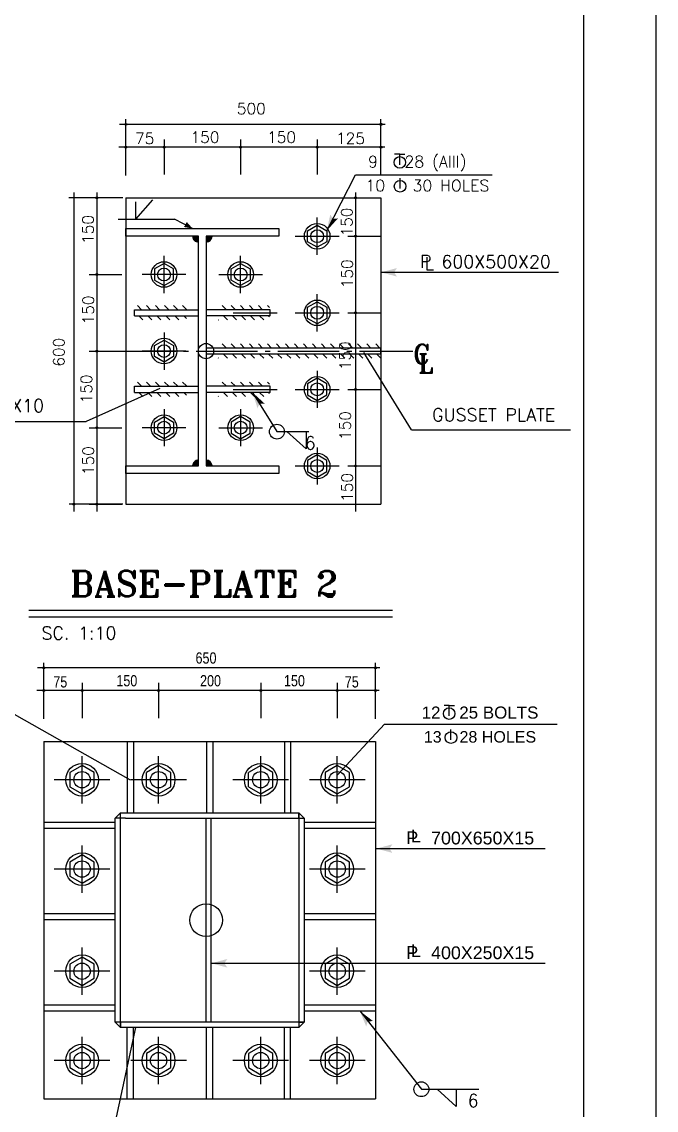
# Model space of a CAD drawing. Header units: inches. Extents: x 1387 to 2676, y -3554 to -2136.
# Drawn here: x 2567.29 to 2579.72, y -2249.72 to -2228.4 of the extents above; entities that cross this region are included whole.
import ezdxf
from ezdxf.enums import TextEntityAlignment as Align

# ---------------------------------------------------------------- set-up
doc = ezdxf.new("R2010")
doc.units = ezdxf.units.IN
doc.header["$MEASUREMENT"] = 0
doc.linetypes.add('ACAD_ISO04W100', pattern=[30, 24, -3, 0, -3])
doc.linetypes.add('HIDDEN', pattern=[0.375, 0.25, -0.125])
for name, color, linetype in [('1', 1, 'Continuous'), ('1R', 1, 'Continuous'), ('2Y', 2, 'Continuous'), ('3', 3, 'HIDDEN'), ('3G', 3, 'Continuous'), ('4C', 4, 'Continuous'), ('6M', 6, 'Continuous'), ('DIM', 8, 'Continuous'), ('lateral brace', 5, 'Continuous'), ('Layer1', 1, 'ACAD_ISO04W100'), ('Layer4', 118, 'Continuous')]:
    doc.layers.add(name, color=color, linetype=linetype)
doc.styles.add('ROMANS', font='ROMANS')
doc.styles.add('ROMANT', font='romant')
doc.styles.get("Standard").update_dxf_attribs({"font": 'arial.ttf'})

msp = doc.modelspace()

# ---------------------------------------------------------------- hatches: boundary and pattern name
for points in [[(2570.74954611, -2232.60082907), (2570.63478382, -2232.60082907, 0.4144144444), (2570.74954611, -2232.7156701)], [(2570.89954611, -2232.60082907), (2571.01430841, -2232.60082907, -0.4144144444), (2570.89954611, -2232.7156701)], [(2570.74954611, -2237.1012241), (2570.63478382, -2237.1012241, -0.4144144444), (2570.74954611, -2236.98638308)], [(2570.89954611, -2237.1012241), (2571.01430841, -2237.1012241, 0.4144144444), (2570.89954611, -2236.98638308)]]:
    msp.add_hatch(color=1).paths.add_polyline_path(points)
at = {"layer": '1R'}
h = msp.add_hatch(color=256, dxfattribs=at)
h.paths.add_polyline_path([(2570.52007023, -2232.32284532), (2570.49275992, -2232.37133115), (2570.63389792, -2232.45082907)])
h.paths.add_polyline_path([(2570.49275992, -2232.37133115), (2570.46544961, -2232.41981698), (2570.63389792, -2232.45082907)])
h = msp.add_hatch(dxfattribs=at)
h.set_pattern_fill('ANSI31', color=256, angle=90, style=0)
h.set_pattern_definition([(135, (1962.56836, -2708.14086), (-0.088388348, -0.088388348), [])])
h.paths.add_polyline_path([(2569.7871402, -2234.24082907), (2569.83225196, -2234.16082907), (2569.51180884, -2234.16082907), (2569.51180884, -2234.24082907)])
h.paths.add_polyline_path([(2570.51180884, -2234.04082907), (2570.51180884, -2233.96082907), (2569.51180884, -2233.96082907), (2569.51180884, -2234.04082907)])
h.paths.add_polyline_path([(2569.83225196, -2234.16082907), (2569.7871402, -2234.24082907), (2570.51180884, -2234.24082907), (2570.51180884, -2234.16082907)])
h = msp.add_hatch(dxfattribs=at)
h.set_pattern_fill('ANSI31', color=256, angle=90, style=0)
h.set_pattern_definition([(135, (1962.63836, -2708.14086), (-0.088388348, -0.088388348), [])])
h.paths.add_polyline_path([(2571.86195203, -2234.24082907), (2571.81684026, -2234.16082907), (2572.13728339, -2234.16082907), (2572.13728339, -2234.24082907)])
h.paths.add_polyline_path([(2571.13728339, -2234.04082907), (2571.13728339, -2233.96082907), (2572.13728339, -2233.96082907), (2572.13728339, -2234.04082907)])
h.paths.add_polyline_path([(2571.81684026, -2234.16082907), (2571.86195203, -2234.24082907), (2571.13728339, -2234.24082907), (2571.13728339, -2234.16082907)])
h = msp.add_hatch(dxfattribs=at)
h.set_pattern_fill('ANSI31', color=256, angle=90, style=0)
h.set_pattern_definition([(135, (1962.63836, -2708.89086), (-0.088388348, -0.088388348), [])])
h.paths.add_polyline_path([(2571.86195203, -2234.99082907), (2571.81684026, -2234.91082907), (2574.32454611, -2234.91082907), (2574.32454611, -2234.99082907)])
h.paths.add_polyline_path([(2571.13728339, -2234.79082907), (2571.13728339, -2234.71082907), (2574.32454611, -2234.71082907), (2574.32454611, -2234.79082907)])
h.paths.add_polyline_path([(2571.81684026, -2234.91082907), (2571.86195203, -2234.99082907), (2571.13728339, -2234.99082907), (2571.13728339, -2234.91082907)])
h = msp.add_hatch(dxfattribs=at)
h.set_pattern_fill('ANSI31', color=256, angle=90, style=0)
h.set_pattern_definition([(135, (1962.56836, -2709.64086), (-0.088388348, -0.088388348), [])])
h.paths.add_polyline_path([(2569.7871402, -2235.74082907), (2569.83225196, -2235.66082907), (2569.51180884, -2235.66082907), (2569.51180884, -2235.74082907)])
h.paths.add_polyline_path([(2570.51180884, -2235.54082907), (2570.51180884, -2235.46082907), (2569.51180884, -2235.46082907), (2569.51180884, -2235.54082907)])
h.paths.add_polyline_path([(2569.83225196, -2235.66082907), (2569.7871402, -2235.74082907), (2570.51180884, -2235.74082907), (2570.51180884, -2235.66082907)])
h = msp.add_hatch(dxfattribs=at)
h.set_pattern_fill('ANSI31', color=256, angle=90, style=0)
h.set_pattern_definition([(135, (1962.63836, -2709.64086), (-0.088388348, -0.088388348), [])])
h.paths.add_polyline_path([(2571.86195203, -2235.74082907), (2571.81684026, -2235.66082907), (2572.13728339, -2235.66082907), (2572.13728339, -2235.74082907)])
h.paths.add_polyline_path([(2571.13728339, -2235.54082907), (2571.13728339, -2235.46082907), (2572.13728339, -2235.46082907), (2572.13728339, -2235.54082907)])
h.paths.add_polyline_path([(2571.81684026, -2235.66082907), (2571.86195203, -2235.74082907), (2571.13728339, -2235.74082907), (2571.13728339, -2235.66082907)])

# ---------------------------------------------------------------- linework, layer by layer
at = {"color": 1}
for p, q in [((2569.21806803, -2243.89605012), (2569.11806803, -2243.99605012)), ((2572.71806803, -2243.89605012), (2572.81806803, -2243.99605012)), ((2569.11806803, -2247.99605012), (2569.21806803, -2248.09605012)), ((2572.81806803, -2247.99605012), (2572.71806803, -2248.09605012))]:
    msp.add_line(p, q, dxfattribs=at)
msp.add_circle((2570.89639322, -2234.85082907), 0.14925992)
at = {"layer": '1'}
msp.add_lwpolyline([(2497.03259526, -2265.77835866), (2578.30094543, -2265.77835866), (2578.30094543, -2209.14536203), (2497.03259526, -2209.14536203)], close=True, dxfattribs=at)
at = {"layer": '1R'}
for p, q in [((2569.32454611, -2231.41082743), (2569.32454611, -2230.31031965)), ((2574.32454611, -2231.41082743), (2574.32454611, -2230.31031965)), ((2574.40607703, -2230.40948853), (2569.20340397, -2230.40948853)), ((2570.07454611, -2230.70585236), (2570.07454611, -2231.39345853)), ((2571.57454611, -2230.70585236), (2571.57454611, -2231.39345853)), ((2573.07454611, -2230.70585236), (2573.07454611, -2231.39345853)), ((2574.39739839, -2230.85529643), (2569.18604669, -2230.85529643)), ((2573.26255385, -2232.49228275), (2573.82310281, -2231.39917278)), ((2573.82310281, -2231.39917278), (2576.50428912, -2231.39917278)), ((2568.30939096, -2231.74474884), (2568.30939096, -2237.9943724)), ((2568.75519886, -2231.74474884), (2568.75519886, -2237.9943724)), ((2573.82549182, -2231.74474884), (2573.82549182, -2237.9943724)), ((2569.26414403, -2231.85082907), (2568.21022208, -2231.85082907)), ((2573.07454611, -2232.96464976), (2573.07454611, -2232.23700839)), ((2569.17234796, -2232.26410644), (2570.27865754, -2232.26410644)), ((2570.63389792, -2232.45082907), (2570.27865754, -2232.26410644)), ((2572.64616249, -2232.60082907), (2573.50292974, -2232.60082907)), ((2573.67604775, -2232.60082907), (2574.31706809, -2232.60082907)), ((2570.07454611, -2233.71464976), (2570.07454611, -2232.98700839)), ((2571.57454611, -2233.71464976), (2571.57454611, -2232.98700839)), ((2568.60575479, -2233.35082907), (2569.24677513, -2233.35082907)), ((2570.50292974, -2233.35082907), (2569.64616249, -2233.35082907)), ((2571.14616249, -2233.35082907), (2572.00292974, -2233.35082907)), ((2574.32454611, -2233.30794043), (2577.80295274, -2233.30794043)), ((2573.07454611, -2234.46464976), (2573.07454611, -2233.73700839)), ((2571.43116249, -2234.10082907), (2572.28792974, -2234.10082907)), ((2572.64616249, -2234.10082907), (2573.50292974, -2234.10082907)), ((2573.67604775, -2234.10082907), (2574.31706809, -2234.10082907)), ((2570.07454611, -2234.48700839), (2570.07454611, -2235.21464976)), ((2568.60575479, -2234.85082907), (2569.24677513, -2234.85082907)), ((2570.50292974, -2234.85082907), (2569.64616249, -2234.85082907)), ((2574.91930839, -2236.39073828, 0.00000016), (2573.99129404, -2234.87611417, 0.00000016)), ((2573.07454611, -2235.23700839), (2573.07454611, -2235.96464976)), ((2569.99373491, -2235.58485966), (2568.54771487, -2236.23036457)), ((2571.43116249, -2235.60082907), (2572.28792974, -2235.60082907)), ((2572.64616249, -2235.60082907), (2573.50292974, -2235.60082907)), ((2573.67604775, -2235.60082907), (2574.31706809, -2235.60082907)), ((2571.80720135, -2235.66082907), (2572.28537911, -2236.42765338)), ((2570.07454611, -2235.98700839), (2570.07454611, -2236.71464976)), ((2571.57454611, -2235.98700839), (2571.57454611, -2236.71464976)), ((2563.84117251, -2236.23036457), (2568.54771487, -2236.23036457)), ((2568.60575479, -2236.35082907), (2569.24677513, -2236.35082907)), ((2570.50292974, -2236.35082907), (2569.64616249, -2236.35082907)), ((2571.14616249, -2236.35082907), (2572.00292974, -2236.35082907)), ((2572.28537911, -2236.42765338), (2572.90909191, -2236.42765338)), ((2574.91930839, -2236.39073828, 0.00000016), (2578.03650507, -2236.39073828, 0.00000016)), ((2573.07454611, -2236.73700839), (2573.07454611, -2237.46464976)), ((2572.64616249, -2237.10082907), (2573.50292974, -2237.10082907)), ((2573.67604775, -2237.10082907), (2574.31706809, -2237.10082907)), ((2569.26939854, -2237.85082907), (2568.21547659, -2237.85082907)), ((2568.60575479, -2237.85082907), (2569.24677513, -2237.85082907)), ((2567.71806803, -2242.05604848), (2567.71806803, -2240.9555407)), ((2574.21806803, -2242.05604848), (2574.21806803, -2240.9555407)), ((2574.29959895, -2241.05470958), (2567.59692589, -2241.05470958)), ((2568.46806803, -2241.35107341), (2568.46806803, -2242.03867958)), ((2569.96806803, -2241.35107341), (2569.96806803, -2242.03867958)), ((2571.96806803, -2241.35107341), (2571.96806803, -2242.03867958)), ((2573.46806803, -2241.35107341), (2573.46806803, -2242.03867958)), ((2574.29092031, -2241.50051748), (2567.57956861, -2241.50051748)), ((2569.41827017, -2243.25335386), (2567.14422083, -2241.97102414)), ((2573.4740524, -2243.14973907), (2574.39359104, -2242.15861671)), ((2574.39359104, -2242.15861671), (2577.77527293, -2242.15861671)), ((2568.46806803, -2243.71048295), (2568.46806803, -2242.7816173)), ((2569.96806803, -2243.71048295), (2569.96806803, -2242.7816173)), ((2571.96806803, -2243.71048295), (2571.96806803, -2242.7816173)), ((2573.46806803, -2243.71048295), (2573.46806803, -2242.7816173)), ((2569.01491824, -2243.24605012), (2567.92121782, -2243.24605012)), ((2570.51491824, -2243.24605012), (2569.42121782, -2243.24605012)), ((2572.51491824, -2243.24605012), (2571.42121782, -2243.24605012)), ((2574.01491824, -2243.24605012), (2572.92121782, -2243.24605012)), ((2568.46806803, -2245.46048295), (2568.46806803, -2244.5316173)), ((2573.46806803, -2245.46048295), (2573.46806803, -2244.5316173)), ((2574.23432489, -2244.59437797), (2577.53895345, -2244.59437797)), ((2569.01491824, -2244.99605012), (2567.92121782, -2244.99605012)), ((2574.01491824, -2244.99605012), (2572.92121782, -2244.99605012)), ((2568.46806803, -2247.46048295), (2568.46806803, -2246.5316173)), ((2573.46806803, -2247.46048295), (2573.46806803, -2246.5316173)), ((2570.9997088, -2246.84090349), (2577.53895345, -2246.84090349)), ((2569.01491824, -2246.99605012), (2567.92121782, -2246.99605012)), ((2574.01491824, -2246.99605012), (2572.92121782, -2246.99605012)), ((2573.90991522, -2247.77432937), (2575.11627074, -2249.30797797)), ((2569.51774238, -2248.09605012), (2569.09550119, -2250.04052806)), ((2568.46806803, -2249.21048295), (2568.46806803, -2248.2816173)), ((2569.96806803, -2249.21048295), (2569.96806803, -2248.2816173)), ((2571.96806803, -2249.21048295), (2571.96806803, -2248.2816173)), ((2573.46806803, -2249.21048295), (2573.46806803, -2248.2816173)), ((2569.01491824, -2248.74605012), (2567.92121782, -2248.74605012)), ((2570.51491824, -2248.74605012), (2569.42121782, -2248.74605012)), ((2572.51491824, -2248.74605012), (2571.42121782, -2248.74605012)), ((2574.01491824, -2248.74605012), (2572.92121782, -2248.74605012)), ((2575.11627074, -2249.30797797), (2576.23998354, -2249.30797797))]:
    msp.add_line(p, q, dxfattribs=at)
at = {"layer": '2Y'}
for p, q in [((2569.52073237, -2232.26497877), (2569.85573757, -2231.89027625)), ((2569.52073237, -2232.26497877), (2569.52073237, -2231.92997358)), ((2572.88653838, -2232.49228276), (2573.07454611, -2232.38373644)), ((2573.07454611, -2232.38373644), (2573.26255385, -2232.49228276)), ((2572.88653838, -2232.70937539), (2572.88653838, -2232.49228276)), ((2573.26255385, -2232.49228276), (2573.26255385, -2232.70937539)), ((2573.07454611, -2232.81792171), (2572.88653838, -2232.70937539)), ((2573.26255385, -2232.70937539), (2573.07454611, -2232.81792171)), ((2570.07454611, -2233.13373644), (2569.88653838, -2233.24228276)), ((2569.88653838, -2233.24228276), (2569.88653838, -2233.45937539)), ((2570.26255385, -2233.24228276), (2570.07454611, -2233.13373644)), ((2570.26255385, -2233.45937539), (2570.26255385, -2233.24228276)), ((2571.38653838, -2233.24228276), (2571.57454611, -2233.13373644)), ((2571.38653838, -2233.45937539), (2571.38653838, -2233.24228276)), ((2571.57454611, -2233.13373644), (2571.76255385, -2233.24228276)), ((2571.76255385, -2233.24228276), (2571.76255385, -2233.45937539)), ((2569.88653838, -2233.45937539), (2570.07454611, -2233.56792171)), ((2570.07454611, -2233.56792171), (2570.26255385, -2233.45937539)), ((2571.57454611, -2233.56792171), (2571.38653838, -2233.45937539)), ((2571.76255385, -2233.45937539), (2571.57454611, -2233.56792171)), ((2572.88653838, -2233.99228276), (2573.07454611, -2233.88373644)), ((2573.07454611, -2233.88373644), (2573.26255385, -2233.99228276)), ((2572.88653838, -2234.20937539), (2572.88653838, -2233.99228276)), ((2573.26255385, -2233.99228276), (2573.26255385, -2234.20937539)), ((2573.07454611, -2234.31792171), (2572.88653838, -2234.20937539)), ((2573.26255385, -2234.20937539), (2573.07454611, -2234.31792171)), ((2569.88653838, -2234.74228276), (2570.07454611, -2234.63373644)), ((2569.88653838, -2234.95937539), (2569.88653838, -2234.74228276)), ((2570.07454611, -2234.63373644), (2570.26255385, -2234.74228276)), ((2570.26255385, -2234.74228276), (2570.26255385, -2234.95937539)), ((2570.07454611, -2235.06792171), (2569.88653838, -2234.95937539)), ((2570.26255385, -2234.95937539), (2570.07454611, -2235.06792171)), ((2573.07454611, -2235.38373644), (2572.88653838, -2235.49228276)), ((2573.26255385, -2235.49228276), (2573.07454611, -2235.38373644)), ((2572.88653838, -2235.49228276), (2572.88653838, -2235.70937539)), ((2573.26255385, -2235.70937539), (2573.26255385, -2235.49228276)), ((2572.88653838, -2235.70937539), (2573.07454611, -2235.81792171)), ((2573.07454611, -2235.81792171), (2573.26255385, -2235.70937539)), ((2569.88653838, -2236.24228276), (2570.07454611, -2236.13373644)), ((2569.88653838, -2236.45937539), (2569.88653838, -2236.24228276)), ((2570.07454611, -2236.13373644), (2570.26255385, -2236.24228276)), ((2570.26255385, -2236.24228276), (2570.26255385, -2236.45937539)), ((2571.57454611, -2236.13373644), (2571.38653838, -2236.24228276)), ((2571.38653838, -2236.24228276), (2571.38653838, -2236.45937539)), ((2571.76255385, -2236.24228276), (2571.57454611, -2236.13373644)), ((2571.76255385, -2236.45937539), (2571.76255385, -2236.24228276)), ((2570.07454611, -2236.56792171), (2569.88653838, -2236.45937539)), ((2570.26255385, -2236.45937539), (2570.07454611, -2236.56792171)), ((2571.38653838, -2236.45937539), (2571.57454611, -2236.56792171)), ((2571.57454611, -2236.56792171), (2571.76255385, -2236.45937539)), ((2573.07454611, -2236.88373644), (2572.88653838, -2236.99228276)), ((2573.26255385, -2236.99228276), (2573.07454611, -2236.88373644)), ((2572.88653838, -2236.99228276), (2572.88653838, -2237.20937539)), ((2573.26255385, -2237.20937539), (2573.26255385, -2236.99228276)), ((2572.88653838, -2237.20937539), (2573.07454611, -2237.31792171)), ((2573.07454611, -2237.31792171), (2573.26255385, -2237.20937539)), ((2568.46806803, -2242.96892199), (2568.22806803, -2243.10748606)), ((2568.22806803, -2243.10748606), (2568.22806803, -2243.38461419)), ((2568.70806803, -2243.10748606), (2568.46806803, -2242.96892199)), ((2568.70806803, -2243.38461419), (2568.70806803, -2243.10748606)), ((2569.96806803, -2242.96892199), (2569.72806803, -2243.10748606)), ((2569.72806803, -2243.38461419), (2569.72806803, -2243.10748606)), ((2570.20806803, -2243.10748606), (2569.96806803, -2242.96892199)), ((2570.20806803, -2243.38461419), (2570.20806803, -2243.10748606)), ((2571.96806803, -2242.96892199), (2571.72806803, -2243.10748606)), ((2571.72806803, -2243.38461419), (2571.72806803, -2243.10748606)), ((2572.20806803, -2243.10748606), (2571.96806803, -2242.96892199)), ((2572.20806803, -2243.38461419), (2572.20806803, -2243.10748606)), ((2573.46806803, -2242.96892199), (2573.22806803, -2243.10748606)), ((2573.22806803, -2243.10748606), (2573.22806803, -2243.38461419)), ((2573.70806803, -2243.10748606), (2573.46806803, -2242.96892199)), ((2573.70806803, -2243.38461419), (2573.70806803, -2243.10748606)), ((2568.22806803, -2243.38461419), (2568.46806803, -2243.52317825)), ((2568.46806803, -2243.52317825), (2568.70806803, -2243.38461419)), ((2569.72806803, -2243.38461419), (2569.96806803, -2243.52317825)), ((2569.96806803, -2243.52317825), (2570.20806803, -2243.38461419)), ((2571.72806803, -2243.38461419), (2571.96806803, -2243.52317825)), ((2571.96806803, -2243.52317825), (2572.20806803, -2243.38461419)), ((2573.22806803, -2243.38461419), (2573.46806803, -2243.52317825)), ((2573.46806803, -2243.52317825), (2573.70806803, -2243.38461419)), ((2568.46806803, -2244.71892199), (2568.22806803, -2244.85748606)), ((2568.70806803, -2244.85748606), (2568.46806803, -2244.71892199)), ((2573.46806803, -2244.71892199), (2573.22806803, -2244.85748606)), ((2573.70806803, -2244.85748606), (2573.46806803, -2244.71892199)), ((2568.22806803, -2244.85748606), (2568.22806803, -2245.13461419)), ((2568.70806803, -2245.13461419), (2568.70806803, -2244.85748606)), ((2573.22806803, -2244.85748606), (2573.22806803, -2245.13461419)), ((2573.70806803, -2245.13461419), (2573.70806803, -2244.85748606)), ((2568.22806803, -2245.13461419), (2568.46806803, -2245.27317825)), ((2568.46806803, -2245.27317825), (2568.70806803, -2245.13461419)), ((2573.22806803, -2245.13461419), (2573.46806803, -2245.27317825)), ((2573.46806803, -2245.27317825), (2573.70806803, -2245.13461419)), ((2568.46806803, -2246.71892199), (2568.22806803, -2246.85748606)), ((2568.70806803, -2246.85748606), (2568.46806803, -2246.71892199)), ((2573.46806803, -2246.71892199), (2573.22806803, -2246.85748606)), ((2573.70806803, -2246.85748606), (2573.46806803, -2246.71892199)), ((2568.22806803, -2246.85748606), (2568.22806803, -2247.13461419)), ((2568.70806803, -2247.13461419), (2568.70806803, -2246.85748606)), ((2573.22806803, -2246.85748606), (2573.22806803, -2247.13461419)), ((2573.70806803, -2247.13461419), (2573.70806803, -2246.85748606)), ((2568.22806803, -2247.13461419), (2568.46806803, -2247.27317825)), ((2568.46806803, -2247.27317825), (2568.70806803, -2247.13461419)), ((2573.22806803, -2247.13461419), (2573.46806803, -2247.27317825)), ((2573.46806803, -2247.27317825), (2573.70806803, -2247.13461419)), ((2568.46806803, -2248.46892199), (2568.22806803, -2248.60748606)), ((2568.22806803, -2248.60748606), (2568.22806803, -2248.88461419)), ((2568.70806803, -2248.60748606), (2568.46806803, -2248.46892199)), ((2568.70806803, -2248.88461419), (2568.70806803, -2248.60748606)), ((2569.96806803, -2248.46892199), (2569.72806803, -2248.60748606)), ((2569.72806803, -2248.60748606), (2569.72806803, -2248.88461419)), ((2570.20806803, -2248.60748606), (2569.96806803, -2248.46892199)), ((2570.20806803, -2248.88461419), (2570.20806803, -2248.60748606)), ((2571.96806803, -2248.46892199), (2571.72806803, -2248.60748606)), ((2571.72806803, -2248.60748606), (2571.72806803, -2248.88461419)), ((2572.20806803, -2248.60748606), (2571.96806803, -2248.46892199)), ((2572.20806803, -2248.88461419), (2572.20806803, -2248.60748606)), ((2573.46806803, -2248.46892199), (2573.22806803, -2248.60748606)), ((2573.22806803, -2248.60748606), (2573.22806803, -2248.88461419)), ((2573.70806803, -2248.60748606), (2573.46806803, -2248.46892199)), ((2573.70806803, -2248.88461419), (2573.70806803, -2248.60748606)), ((2568.22806803, -2248.88461419), (2568.46806803, -2249.02317825)), ((2568.46806803, -2249.02317825), (2568.70806803, -2248.88461419)), ((2569.72806803, -2248.88461419), (2569.96806803, -2249.02317825)), ((2569.96806803, -2249.02317825), (2570.20806803, -2248.88461419)), ((2571.72806803, -2248.88461419), (2571.96806803, -2249.02317825)), ((2571.96806803, -2249.02317825), (2572.20806803, -2248.88461419)), ((2573.22806803, -2248.88461419), (2573.46806803, -2249.02317825)), ((2573.46806803, -2249.02317825), (2573.70806803, -2248.88461419))]:
    msp.add_line(p, q, dxfattribs=at)
for centre, radius in [((2573.07454611, -2232.60082907), 0.25067698), ((2573.07454611, -2232.60082907), 0.12533849), ((2570.07454611, -2233.35082907), 0.25067698), ((2570.07454611, -2233.35082907), 0.12533849), ((2571.57454611, -2233.35082907), 0.25067698), ((2571.57454611, -2233.35082907), 0.12533849), ((2573.07454611, -2234.10082907), 0.25067698), ((2573.07454611, -2234.10082907), 0.12533849), ((2570.07454611, -2234.85082907), 0.25067698), ((2570.07454611, -2234.85082907), 0.12533849), ((2573.07454611, -2235.60082907), 0.25067698), ((2573.07454611, -2235.60082907), 0.12533849), ((2570.07454611, -2236.35082907), 0.25067698), ((2570.07454611, -2236.35082907), 0.12533849), ((2571.57454611, -2236.35082907), 0.25067698), ((2571.57454611, -2236.35082907), 0.12533849), ((2573.07454611, -2237.10082907), 0.25067698), ((2573.07454611, -2237.10082907), 0.12533849), ((2568.46806803, -2243.24605012), 0.32), ((2568.46806803, -2243.24605012), 0.16), ((2569.96806803, -2243.24605012), 0.32), ((2569.96806803, -2243.24605012), 0.16), ((2571.96806803, -2243.24605012), 0.32), ((2571.96806803, -2243.24605012), 0.16), ((2573.46806803, -2243.24605012), 0.32), ((2573.46806803, -2243.24605012), 0.16), ((2568.46806803, -2244.99605012), 0.32), ((2573.46806803, -2244.99605012), 0.32), ((2568.46806803, -2244.99605012), 0.16), ((2573.46806803, -2244.99605012), 0.16), ((2570.8997088, -2245.99605012), 0.32), ((2568.46806803, -2246.99605012), 0.32), ((2573.46806803, -2246.99605012), 0.32), ((2568.46806803, -2246.99605012), 0.16), ((2573.46806803, -2246.99605012), 0.16), ((2568.46806803, -2248.74605012), 0.32), ((2569.96806803, -2248.74605012), 0.32), ((2571.96806803, -2248.74605012), 0.32), ((2573.46806803, -2248.74605012), 0.32), ((2568.46806803, -2248.74605012), 0.16), ((2569.96806803, -2248.74605012), 0.16), ((2571.96806803, -2248.74605012), 0.16), ((2573.46806803, -2248.74605012), 0.16)]:
    msp.add_circle(centre, radius, dxfattribs=at)
at = {"layer": '3'}
for points in [[(2571.80720135, -2235.66082907), (2571.94545748, -2235.87775129), (2572.04665343, -2235.88013438)], [(2571.80720135, -2235.66082907), (2571.94545748, -2235.87775129), (2571.90488739, -2235.97048946)], [(2573.90991522, -2247.77432937), (2574.06596799, -2247.97882274), (2574.16700455, -2247.97266542)], [(2573.90991522, -2247.77432937), (2574.06596799, -2247.97882274), (2574.03336118, -2248.07465121)]]:
    msp.add_solid(points, dxfattribs=at)
at = {"layer": '3G'}
for p, q in [((2574.69296136, -2230.99358491), (2574.59210136, -2230.99358491)), ((2574.69296136, -2231.20003251), (2574.69296136, -2230.99358491)), ((2574.69296136, -2230.99358491), (2574.79382135, -2230.99358491)), ((2574.69855819, -2231.66870046), (2574.69855819, -2231.46225286)), ((2569.32454611, -2231.85082907), (2569.32454611, -2237.85082907)), ((2569.32454611, -2231.85082907), (2574.32454611, -2231.85082907)), ((2574.32454611, -2231.85082907), (2574.32454611, -2237.85082907)), ((2569.49464137, -2234.04082907), (2570.74954611, -2234.04082907)), ((2569.49464137, -2234.16082907), (2569.49464137, -2234.04082907)), ((2572.15445085, -2234.04082907), (2570.89954611, -2234.04082907)), ((2572.15445085, -2234.16082907), (2572.15445085, -2234.04082907)), ((2569.49464137, -2234.16082907), (2570.74954611, -2234.16082907)), ((2572.15445085, -2234.16082907), (2570.89954611, -2234.16082907)), ((2574.32454611, -2234.79082907), (2570.89954611, -2234.79082907)), ((2574.32454611, -2234.91082907), (2574.32454611, -2234.79082907)), ((2574.32454611, -2234.91082907), (2570.89954611, -2234.91082907)), ((2569.49464137, -2235.54082907), (2570.74954611, -2235.54082907)), ((2569.49464137, -2235.66082907), (2569.49464137, -2235.54082907)), ((2572.15445085, -2235.54082907), (2570.89954611, -2235.54082907)), ((2572.15445085, -2235.66082907), (2572.15445085, -2235.54082907)), ((2569.49464137, -2235.66082907), (2570.74954611, -2235.66082907)), ((2572.15445085, -2235.66082907), (2570.89954611, -2235.66082907)), ((2572.85578281, -2236.76265857), (2572.48108029, -2236.42765338)), ((2572.85578281, -2236.42765338), (2572.85578281, -2236.76265857)), ((2569.32454611, -2237.85082907), (2574.32454611, -2237.85082907)), ((2567.42571105, -2239.92368858), (2574.55124068, -2239.92368858)), ((2567.42571105, -2240.05810197), (2574.55124068, -2240.05810197)), ((2575.66074904, -2241.79091028), (2575.55988904, -2241.79091028)), ((2575.66074904, -2241.99735788), (2575.66074904, -2241.79091028)), ((2575.66074904, -2241.79091028), (2575.76160903, -2241.79091028)), ((2575.69599057, -2242.46602582), (2575.69599057, -2242.25957822)), ((2567.71806803, -2242.49605012), (2567.71806803, -2249.49605012)), ((2567.71806803, -2242.49605012), (2574.21806803, -2242.49605012)), ((2569.35290255, -2242.49605012), (2569.35290255, -2243.89605012)), ((2569.47290255, -2242.49605012), (2569.47290255, -2243.89605012)), ((2570.90875143, -2242.49605012), (2570.90875143, -2243.89605012)), ((2571.02875143, -2242.49605012), (2571.02875143, -2243.89605012)), ((2572.43254898, -2242.49605012), (2572.43254898, -2243.89605012)), ((2572.55254898, -2242.49605012), (2572.55254898, -2243.89605012)), ((2574.21806803, -2242.49605012), (2574.21806803, -2249.49605012)), ((2569.21806803, -2243.89605012), (2572.71806803, -2243.89605012)), ((2569.21806803, -2248.09605012), (2569.21806803, -2243.89605012)), ((2572.71806803, -2243.89605012), (2572.71806803, -2248.09605012)), ((2572.71806803, -2243.99605012), (2572.71806803, -2243.89605012)), ((2567.71806803, -2244.07468294), (2569.11806803, -2244.07468294)), ((2569.11806803, -2247.99605012), (2569.11806803, -2243.99605012)), ((2569.31806803, -2243.99605012), (2569.11806803, -2243.99605012)), ((2569.31806803, -2243.99605012), (2572.81806803, -2243.99605012)), ((2570.8997088, -2247.99605012), (2570.8997088, -2243.99605012)), ((2570.9997088, -2247.99605012), (2570.9997088, -2243.99605012)), ((2572.81806803, -2243.99605012), (2572.81806803, -2247.99605012)), ((2572.81806803, -2244.07468294), (2574.21806803, -2244.07468294)), ((2567.71806803, -2244.19468294), (2569.11806803, -2244.19468294)), ((2572.81806803, -2244.19468294), (2574.21806803, -2244.19468294)), ((2567.71806803, -2245.86279692), (2569.11806803, -2245.86279692)), ((2572.81806803, -2245.86279692), (2574.21806803, -2245.86279692)), ((2567.71806803, -2245.98279692), (2569.11806803, -2245.98279692)), ((2572.81806803, -2245.98279692), (2574.21806803, -2245.98279692)), ((2567.71806803, -2247.65432937), (2569.11806803, -2247.65432937)), ((2567.71806803, -2247.77432937), (2569.11806803, -2247.77432937)), ((2572.81806803, -2247.65432937), (2574.21806803, -2247.65432937)), ((2572.81806803, -2247.77432937), (2574.21806803, -2247.77432937)), ((2572.81806803, -2247.99605012), (2569.11806803, -2247.99605012)), ((2569.21806803, -2247.99605012), (2569.21806803, -2248.09605012)), ((2572.71806803, -2247.99605012), (2572.81806803, -2247.99605012)), ((2572.71806803, -2248.09605012), (2569.21806803, -2248.09605012)), ((2569.35290255, -2249.49605012), (2569.35290255, -2248.09605012)), ((2569.47290255, -2249.49605012), (2569.47290255, -2248.09605012)), ((2570.90875143, -2249.49605012), (2570.90875143, -2248.09605012)), ((2571.02875143, -2249.49605012), (2571.02875143, -2248.09605012)), ((2572.43254898, -2249.49605012), (2572.43254898, -2248.09605012)), ((2572.55254898, -2249.49605012), (2572.55254898, -2248.09605012)), ((2567.71806803, -2249.49605012), (2574.21806803, -2249.49605012)), ((2575.79676902, -2249.64298317), (2575.4220665, -2249.30797797)), ((2575.79676902, -2249.30797797), (2575.79676902, -2249.64298317))]:
    msp.add_line(p, q, dxfattribs=at)
msp.add_lwpolyline([(2569.32454611, -2237.25082907), (2569.32454611, -2237.10082907), (2570.74954611, -2237.10082907), (2570.74954611, -2232.60082907), (2569.32454611, -2232.60082907), (2569.32454611, -2232.45082907), (2572.32454611, -2232.45082907), (2572.32454611, -2232.60082907), (2570.89954611, -2232.60082907), (2570.89954611, -2237.10082907), (2572.32454611, -2237.10082907), (2572.32454611, -2237.25082907)], close=True, dxfattribs=at)
for centre, radius in [((2574.69296136, -2231.15415527), 0.11354513), ((2574.69855819, -2231.62282321), 0.11354513), ((2572.28537911, -2236.42765338), 0.14531212), ((2575.66074904, -2241.95148064), 0.11354513), ((2575.69599057, -2242.42014858), 0.11354513), ((2575.11627074, -2249.30797797), 0.14531212)]:
    msp.add_circle(centre, radius, dxfattribs=at)
for centre, start, end in [((2570.74954611, -2232.60090778), 180.157926883, 270.157926883), ((2570.89954611, -2232.60090778), 269.842073117, 359.842073117), ((2570.89954611, -2232.60090778), 269.842073117, 359.842073117), ((2570.74954611, -2237.1011454), 89.842073117, 179.842073117), ((2570.74954611, -2237.1011454), 89.842073117, 179.842073117), ((2570.89954611, -2237.1011454), 0.157926883, 90.157926883), ((2570.89954611, -2237.1011454), 0.157926883, 90.157926883), ((2570.89954611, -2237.1011454), 0.157926883, 90.157926883)]:
    msp.add_arc(centre, 0.11476232, start, end, dxfattribs=at)
for points in [[(2573.26255385, -2232.49228275), (2573.37993125, -2232.26338856), (2573.33087141, -2232.174848)], [(2573.26255385, -2232.49228275), (2573.37993125, -2232.26338856), (2573.48046154, -2232.25155811)], [(2574.32454611, -2233.30794043), (2574.58178142, -2233.30794043), (2574.63818078, -2233.22388442)], [(2574.32454611, -2233.30794043), (2574.58178142, -2233.30794043), (2574.63818078, -2233.39199643)], [(2574.23432489, -2244.59437797), (2574.4915602, -2244.59437797), (2574.54795955, -2244.51032196)], [(2574.23432489, -2244.59437797), (2574.4915602, -2244.59437797), (2574.54795955, -2244.67843398)], [(2570.9997088, -2246.84090349), (2571.25694411, -2246.84090349), (2571.31334346, -2246.75684748)], [(2570.9997088, -2246.84090349), (2571.25694411, -2246.84090349), (2571.31334346, -2246.9249595)]]:
    msp.add_solid(points, dxfattribs=at)
at = {"layer": '6M'}
for centre in [(2569.32454611, -2230.40948853), (2574.32454611, -2230.40948853), (2569.32454611, -2230.85529643), (2570.07454611, -2230.85529643), (2571.57454611, -2230.85529643), (2573.07454611, -2230.85529643), (2574.32454611, -2230.85529643), (2568.75519886, -2231.85082907), (2573.82549182, -2231.85082907), (2573.82549182, -2232.60082907), (2573.82549182, -2232.60082907), (2568.75519886, -2233.35082907), (2568.75519886, -2233.35082907), (2573.82549182, -2234.10082907), (2568.75519886, -2234.85082907), (2573.82549182, -2235.60082907), (2568.75519886, -2236.35082907), (2573.82549182, -2237.10082907), (2573.82549182, -2237.10082907), (2568.30939096, -2237.85082907), (2568.75519886, -2237.85082907), (2568.75519886, -2237.85082907), (2567.71806803, -2241.05470958), (2574.21806803, -2241.05470958), (2567.71806803, -2241.50051748), (2568.46806803, -2241.50051748), (2569.96806803, -2241.50051748), (2571.96806803, -2241.50051748), (2573.46806803, -2241.50051748), (2574.21806803, -2241.50051748)]:
    msp.add_circle(centre, 0.01893972, dxfattribs=at)
at = {"layer": 'DIM'}
msp.add_lwpolyline([(2495.61677035, -2267.19418357), (2579.71677035, -2267.19418357), (2579.71677035, -2207.72953711), (2495.61677035, -2207.72953711)], close=True, dxfattribs=at)
at = {"layer": 'lateral brace'}
msp.add_lwpolyline([(2495.61677035, -2267.19418357), (2579.71677035, -2267.19418357), (2579.71677035, -2207.72953711), (2495.61677035, -2207.72953711)], close=True, dxfattribs=at)
at = {"layer": 'Layer1', "ltscale": 0.05}
msp.add_line((2569.10575479, -2234.85082907), (2574.94906473, -2234.85082907), dxfattribs=at)
at = {"layer": 'Layer4'}
msp.add_lwpolyline([(2579.71677035, -2207.72953711), (2495.61677035, -2207.72953711), (2495.61677035, -2267.19418357), (2579.71677035, -2267.19418357)], close=True, dxfattribs=at)

# ---------------------------------------------------------------- texts
at = {"layer": '3G'}
for s, height, style, p in [('500', 0.22, 'ROMANT', (2571.50103334, -2230.21162955)), ('75', 0.22, 'ROMANT', (2569.50743564, -2230.79426757)), ('150', 0.22, 'ROMANT', (2570.59384867, -2230.77183596)), ('150', 0.22, 'ROMANT', (2572.09384867, -2230.77183596)), ('125', 0.22, 'ROMANT', (2573.44479274, -2230.79426757)), ('9   28 (AIII)', 0.225, 'ROMANT', (2574.07243744, -2231.2522661)), ('10   30 HOLES', 0.225, 'ROMANT', (2574.02047742, -2231.72093405)), ('6', 0.25, 'ROMANT', (2572.83121412, -2236.77606607)), ('SC. 1:10', 0.249999993, 'ROMANT', (2567.67302116, -2240.49900527)), ('6', 0.25, 'ROMANS', (2576.02220034, -2249.65639067))]:
    msp.add_text(s, height=height, dxfattribs=dict(at, style=style)).set_placement(p)
at = {"layer": '3G', "style": 'ROMANT'}
for s, p in [('150', (2568.69417, -2232.75159828)), ('150', (2573.76446296, -2232.60526277)), ('150', (2573.77017045, -2233.62046152)), ('150', (2568.69987749, -2234.32729798)), ('600', (2568.12271441, -2235.15583358)), ('150', (2573.73330427, -2235.22365765)), ('150', (2568.66301131, -2235.87421081)), ('150', (2573.73330427, -2236.59243521)), ('150', (2568.69987749, -2237.27840846)), ('150', (2573.77017045, -2237.80438807))]:
    msp.add_text(s, height=0.22, rotation=90, dxfattribs=at).set_placement(p)
for s, height, p in [('P', 0.25, (2575.20162426, -2233.09585434)), ('L', 0.25, (2575.27280784, -2233.13395878)), ('600X500X20', 0.25, (2576.57999592, -2233.10118327)), ('C', 0.375, (2575.11784146, -2234.9103002)), ('L', 0.375, (2575.19866452, -2235.09214149)), ('4X1/2  125X125X10', 0.25, (2565.93327923, -2235.93776453)), ('GUSSET PLATE', 0.25, (2576.53107623, -2236.09813825, 0.00000016))]:
    msp.add_text(s, height=height, dxfattribs=at).set_placement(p, align=Align.MIDDLE)
at = {"layer": '3G', "width": 0.8}
for s, p in [('650', (2570.69154106, -2240.97124911)), ('150', (2569.14034549, -2241.41705701)), ('200', (2570.77992596, -2241.41705701)), ('150', (2572.42346032, -2241.41705701)), ('75', (2567.90489218, -2241.43948862)), ('75', (2573.61582791, -2241.43948862))]:
    msp.add_text(s, height=0.22, dxfattribs=at).set_placement(p)
at = {"layer": '3G'}
for s, height, p in [('12    25 BOLTS', 0.2376, (2575.12037183, -2242.04959147)), ('13    28 HOLES', 0.225, (2575.16347174, -2242.51825941))]:
    msp.add_text(s, height=height, dxfattribs=at).set_placement(p)
for s, p in [('P', (2574.93762497, -2244.38229188)), ('L', (2575.00880855, -2244.34896201)), ('700X650X15', (2576.31599663, -2244.38762081)), ('P', (2574.93762497, -2246.6288174)), ('L', (2575.00880855, -2246.59548754)), ('400X250X15', (2576.31599663, -2246.63414634))]:
    msp.add_text(s, height=0.25, dxfattribs=at).set_placement(p, align=Align.MIDDLE)
at = {"layer": '4C', "style": 'ROMANT'}
msp.add_text('BASE-PLATE 2', height=0.5, dxfattribs=at).set_placement((2568.22911557, -2239.65667693))

doc.saveas('drawing.dxf')
